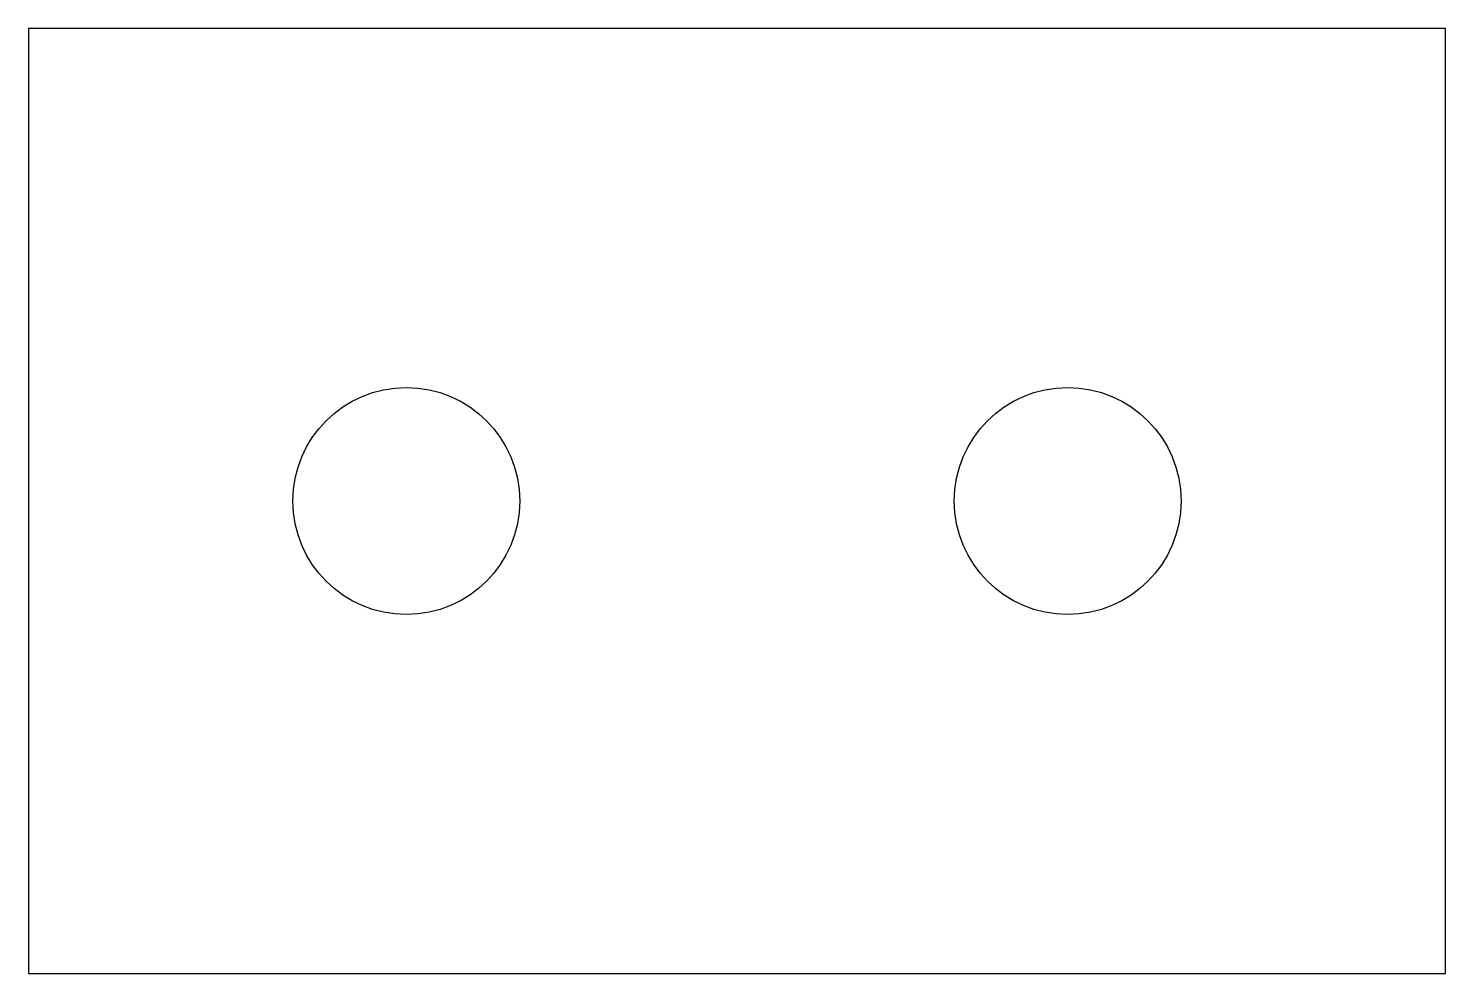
# Model space of a CAD drawing. Header units: millimetres. Extents: x 0 to 150, y 0 to 100.
import ezdxf

# ---------------------------------------------------------------- set-up
doc = ezdxf.new("R2010")
doc.units = ezdxf.units.MM
doc.layers.add('HOLES', color=7, linetype='Continuous')

msp = doc.modelspace()

# ---------------------------------------------------------------- linework, layer by layer
msp.add_lwpolyline([(0, 0), (150, 0), (150, 100), (0, 100)], close=True)
at = {"layer": 'HOLES'}
for centre in [(40, 50), (110, 50)]:
    msp.add_circle(centre, 12, dxfattribs=at)

doc.saveas('drawing.dxf')
